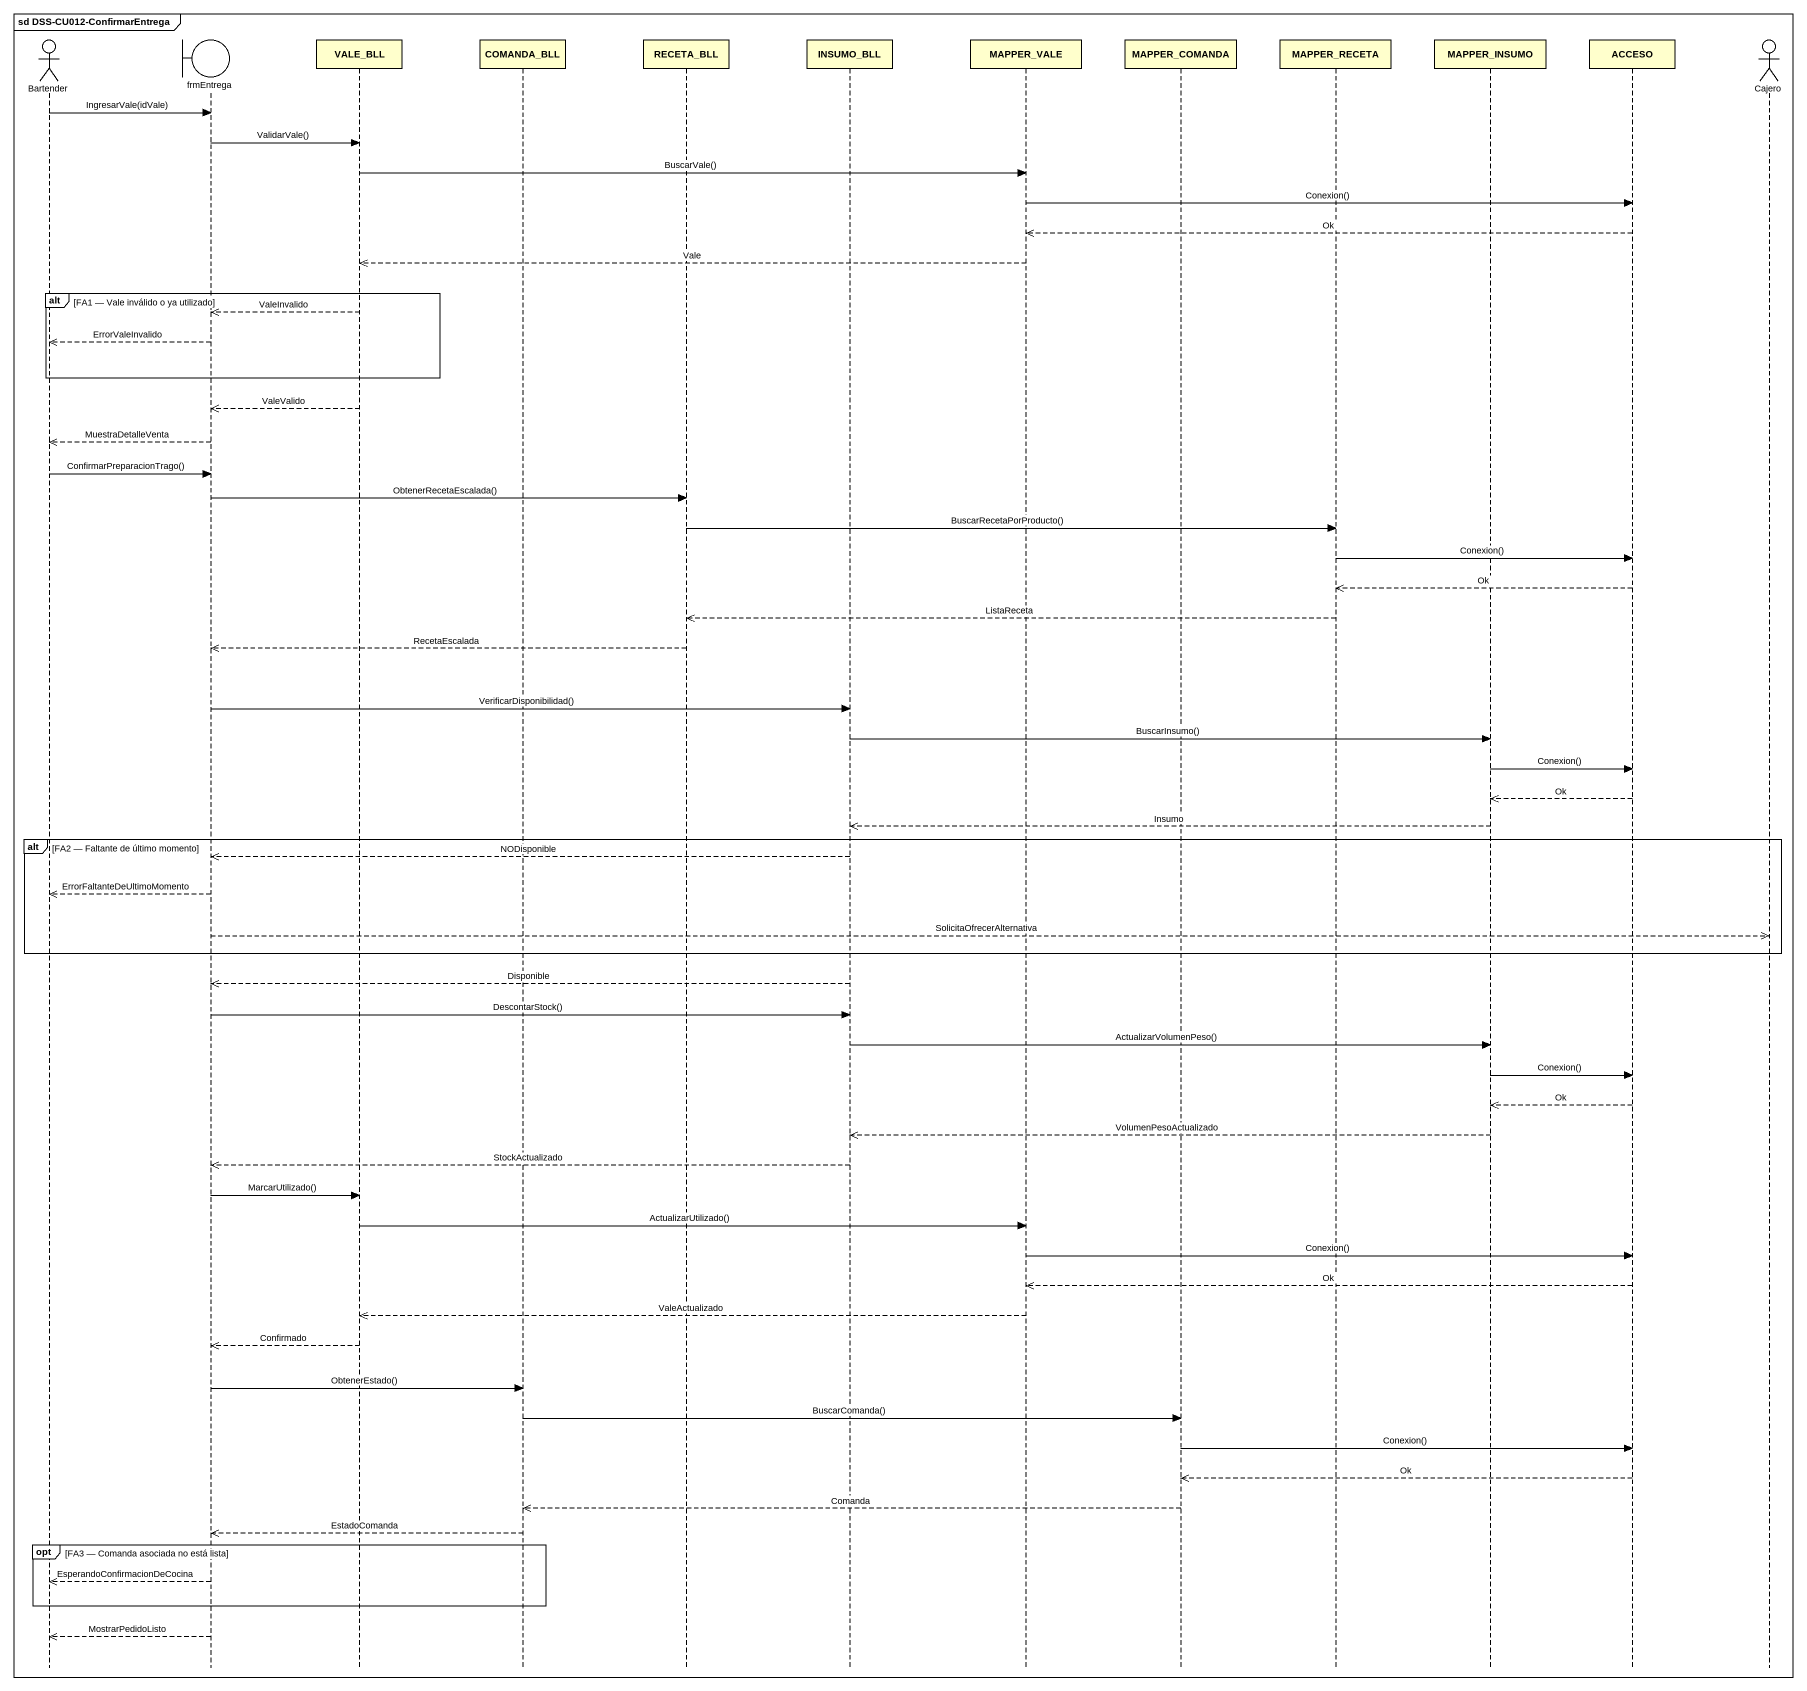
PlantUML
@startuml
mainframe sd DSS-CU012-ConfirmarEntrega
hide footbox
actor Bartender
boundary frmEntrega
participant VALE_BLL
participant COMANDA_BLL
participant RECETA_BLL
participant INSUMO_BLL
participant MAPPER_VALE
participant MAPPER_COMANDA
participant MAPPER_RECETA
participant MAPPER_INSUMO
participant ACCESO
actor Cajero

Bartender -> frmEntrega : IngresarVale(idVale)
frmEntrega -> VALE_BLL : ValidarVale()
VALE_BLL -> MAPPER_VALE : BuscarVale()
MAPPER_VALE -> ACCESO : Conexion()
ACCESO -->> MAPPER_VALE : Ok
MAPPER_VALE -->> VALE_BLL : Vale
alt FA1 — Vale inválido o ya utilizado
  VALE_BLL -->> frmEntrega : ValeInvalido
  frmEntrega -->> Bartender : ErrorValeInvalido
end
VALE_BLL -->> frmEntrega : ValeValido
frmEntrega -->> Bartender : MuestraDetalleVenta
Bartender -> frmEntrega : ConfirmarPreparacionTrago()
frmEntrega -> RECETA_BLL : ObtenerRecetaEscalada()
RECETA_BLL -> MAPPER_RECETA : BuscarRecetaPorProducto()
MAPPER_RECETA -> ACCESO : Conexion()
ACCESO -->> MAPPER_RECETA : Ok
MAPPER_RECETA -->> RECETA_BLL : ListaReceta
RECETA_BLL -->> frmEntrega : RecetaEscalada
frmEntrega -> INSUMO_BLL : VerificarDisponibilidad()
INSUMO_BLL -> MAPPER_INSUMO : BuscarInsumo()
MAPPER_INSUMO -> ACCESO : Conexion()
ACCESO -->> MAPPER_INSUMO : Ok
MAPPER_INSUMO -->> INSUMO_BLL : Insumo
alt FA2 — Faltante de último momento
  INSUMO_BLL -->> frmEntrega : NODisponible
  frmEntrega -->> Bartender : ErrorFaltanteDeUltimoMomento
  frmEntrega -->> Cajero : SolicitaOfrecerAlternativa
end
INSUMO_BLL -->> frmEntrega : Disponible
frmEntrega -> INSUMO_BLL : DescontarStock()
INSUMO_BLL -> MAPPER_INSUMO : ActualizarVolumenPeso()
MAPPER_INSUMO -> ACCESO : Conexion()
ACCESO -->> MAPPER_INSUMO : Ok
MAPPER_INSUMO -->> INSUMO_BLL : VolumenPesoActualizado
INSUMO_BLL -->> frmEntrega : StockActualizado
frmEntrega -> VALE_BLL : MarcarUtilizado()
VALE_BLL -> MAPPER_VALE : ActualizarUtilizado()
MAPPER_VALE -> ACCESO : Conexion()
ACCESO -->> MAPPER_VALE : Ok
MAPPER_VALE -->> VALE_BLL : ValeActualizado
VALE_BLL -->> frmEntrega : Confirmado
frmEntrega -> COMANDA_BLL : ObtenerEstado()
COMANDA_BLL -> MAPPER_COMANDA : BuscarComanda()
MAPPER_COMANDA -> ACCESO : Conexion()
ACCESO -->> MAPPER_COMANDA : Ok
MAPPER_COMANDA -->> COMANDA_BLL : Comanda
COMANDA_BLL -->> frmEntrega : EstadoComanda
opt FA3 — Comanda asociada no está lista
  frmEntrega -->> Bartender : EsperandoConfirmacionDeCocina
end
frmEntrega -->> Bartender : MostrarPedidoListo
@enduml
